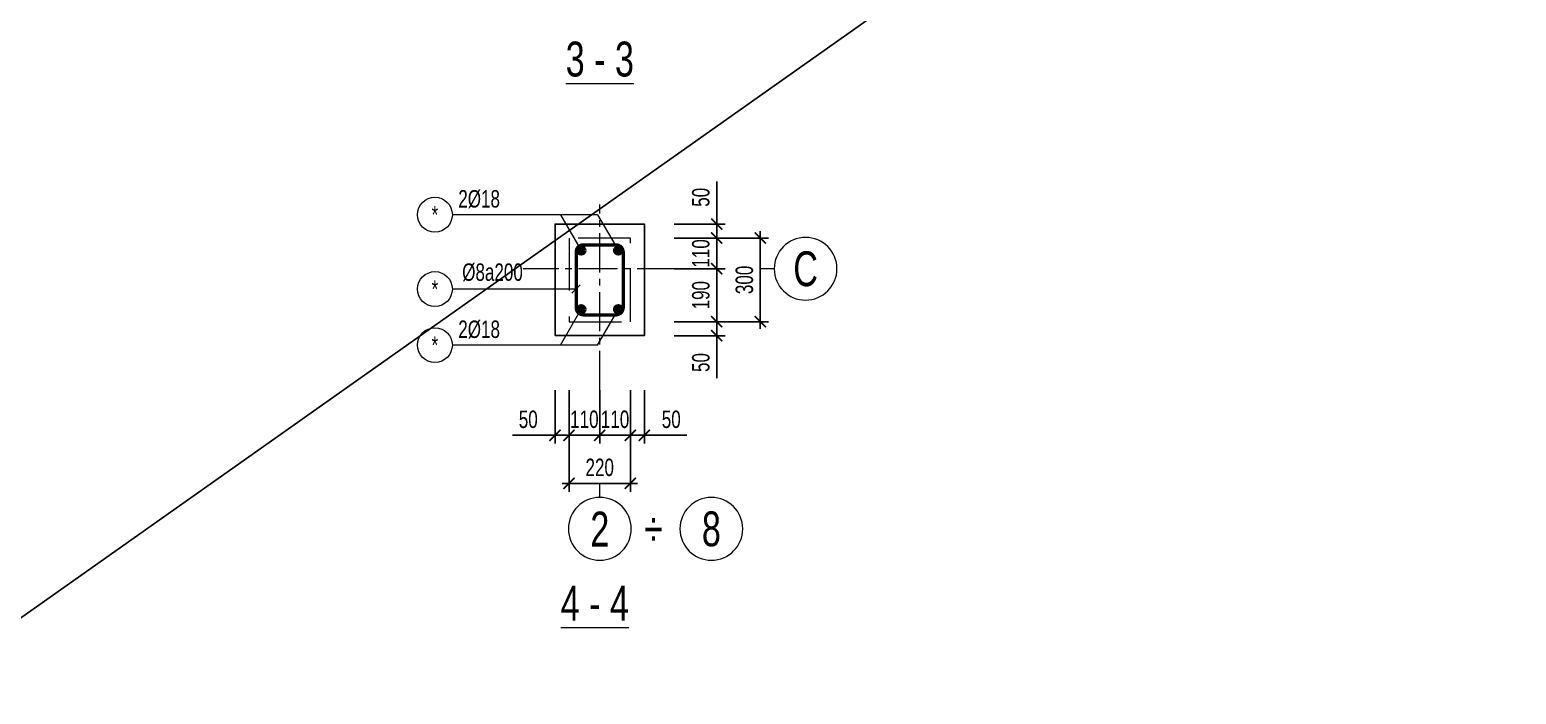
# Model space of a CAD drawing. Header units: millimetres. Extents: x 0 to 84100, y 0 to 59400.
# Drawn here: x 21322 to 42645, y 13872 to 23405 of the extents above; entities that cross this region are included whole.
import ezdxf
from ezdxf.enums import TextEntityAlignment as Align

# ---------------------------------------------------------------- set-up
doc = ezdxf.new("R2010")
doc.units = ezdxf.units.MM
doc.header["$LTSCALE"] = 750
doc.header["$MEASUREMENT"] = 0
doc.linetypes.add('CENTER2', pattern=[1.125, 0.75, -0.125, 0.125, -0.125])
doc.linetypes.add('HIDDEN', pattern=[0.375, 0.25, -0.125])
for name, color, linetype, lineweight in [('CDC_01.AXIS', 160, 'CENTER2', 13), ('CDC_02.DIM', 1, 'Continuous', 18), ('CDC_03.BORDER', 3, 'Continuous', 25), ('CDC_04.HIDDEN', 8, 'HIDDEN', 15), ('CDC_05.STEEL', 4, 'Continuous', 50), ('CDC_06.TEXT', 2, 'Continuous', 18), ('CDC_11.NOTE', 8, 'Continuous', 18), ('CDC_14.STEELNUM', 9, 'Continuous', 18), ('STEEL_NODE', 6, 'Continuous', 50)]:
    doc.layers.add(name, color=color, linetype=linetype, lineweight=lineweight)
doc.layers.add('KCS_Plotter', color=11, linetype='Continuous', plot=False)
doc.styles.add('KCS_SMTEXT', font='arial.ttf', dxfattribs={"width": 0.7})
doc.styles.add('SMTEXT', font='arial.ttf', dxfattribs={"width": 0.7})
doc.dimstyles.new('KCS_DIM100-25', dxfattribs={"dimscale": 100, "dimtxt": 2.5, "dimasz": 1.6, "dimexe": 1.2, "dimexo": 0, "dimgap": 1, "dimtad": 1, "dimdec": 0, "dimlfac": 0.25, "dimzin": 0, "dimdsep": 46, "dimtxsty": 'KCS_SMTEXT', "dimblk": 'ARCHTICK', "dimcen": 0, "dimdle": 1, "dimclrd": 256, "dimclre": 256, "dimclrt": 2, "dimadec": 0, "dimazin": 0, "dimtfac": 1, "dimtdec": 0, "dimtix": 1, "dimtmove": 2, "dimatfit": 3, "dimfxl": 1, "dimtolj": 1, "dimtzin": 0, "dimarcsym": 0})

# ---------------------------------------------------------------- blocks, each defined once
blk = doc.blocks.new('_ArchTick')
at = {"color": 0, "linetype": 'ByBlock', "const_width": 0.15}
blk.add_lwpolyline([(-0.5, -0.5), (0.5, 0.5)], dxfattribs=at)
blk = doc.blocks.new('*D52')
at = {"layer": 'CDC_02.DIM', "lineweight": -2, "transparency": 16777216}
for p, q in [((29058, 18235), (29058, 17467)), ((29498, 18235), (29498, 17467)), ((29058, 17587), (28898, 17587)), ((29058, 17587), (29498, 17587)), ((29498, 17587), (29658, 17587))]:
    blk.add_line(p, q, dxfattribs=at)
at = {"layer": 'DEFPOINTS', "color": 0, "transparency": 16777216}
for p in [(29058, 18235), (29498, 18235), (29498, 17587)]:
    blk.add_point(p, dxfattribs=at)
at = {"layer": 'CDC_02.DIM', "lineweight": -2, "transparency": 16777216, "xscale": 160, "yscale": 160, "zscale": 160}
blk.add_blockref('_ArchTick', (29058, 17587), dxfattribs=at)
at = {"layer": 'CDC_02.DIM', "lineweight": -2, "transparency": 16777216, "xscale": 160, "yscale": 160, "zscale": 160, "rotation": 180}
blk.add_blockref('_ArchTick', (29498, 17587), dxfattribs=at)
at = {"layer": 'CDC_02.DIM', "color": 2, "transparency": 16777216, "insert": (29278, 17815), "char_height": 250, "attachment_point": 5, "style": 'KCS_SMTEXT'}
blk.add_mtext('\\A1;110', dxfattribs=at)
blk = doc.blocks.new('*D53')
at = {"layer": 'CDC_02.DIM', "lineweight": -2, "transparency": 16777216}
for p, q in [((29498, 18235), (29498, 17467)), ((29938, 18235), (29938, 17467)), ((29498, 17587), (29338, 17587)), ((29498, 17587), (29938, 17587)), ((29938, 17587), (30098, 17587))]:
    blk.add_line(p, q, dxfattribs=at)
at = {"layer": 'DEFPOINTS', "color": 0, "transparency": 16777216}
for p in [(29498, 18235), (29938, 18235), (29938, 17587)]:
    blk.add_point(p, dxfattribs=at)
at = {"layer": 'CDC_02.DIM', "lineweight": -2, "transparency": 16777216, "xscale": 160, "yscale": 160, "zscale": 160}
blk.add_blockref('_ArchTick', (29498, 17587), dxfattribs=at)
at = {"layer": 'CDC_02.DIM', "lineweight": -2, "transparency": 16777216, "xscale": 160, "yscale": 160, "zscale": 160, "rotation": 180}
blk.add_blockref('_ArchTick', (29938, 17587), dxfattribs=at)
at = {"layer": 'CDC_02.DIM', "color": 2, "transparency": 16777216, "insert": (29718, 17815), "char_height": 250, "attachment_point": 5, "style": 'KCS_SMTEXT'}
blk.add_mtext('\\A1;110', dxfattribs=at)
blk = doc.blocks.new('*D54')
at = {"layer": 'CDC_02.DIM', "lineweight": -2, "transparency": 16777216}
for p, q in [((31176, 20416), (31176, 20576)), ((30566, 20416), (31296, 20416)), ((31176, 19976), (31176, 20416)), ((30566, 19976), (31296, 19976)), ((31176, 19976), (31176, 19816))]:
    blk.add_line(p, q, dxfattribs=at)
at = {"layer": 'DEFPOINTS', "color": 0, "transparency": 16777216}
for p in [(30566, 20416), (31176, 20416), (30566, 19976)]:
    blk.add_point(p, dxfattribs=at)
at = {"layer": 'CDC_02.DIM', "lineweight": -2, "transparency": 16777216, "xscale": 160, "yscale": 160, "zscale": 160}
for p, rotation in [((31176, 20416), 270), ((31176, 19976), 90)]:
    blk.add_blockref('_ArchTick', p, dxfattribs=dict(at, rotation=rotation))
at = {"layer": 'CDC_02.DIM', "color": 2, "transparency": 16777216, "insert": (30949, 20196), "char_height": 250, "attachment_point": 5, "rotation": 90, "style": 'KCS_SMTEXT'}
blk.add_mtext('\\A1;110', dxfattribs=at)
blk = doc.blocks.new('*D55')
at = {"layer": 'CDC_02.DIM', "lineweight": -2, "transparency": 16777216}
for p, q in [((29058, 18235), (29058, 16777)), ((29938, 18235), (29938, 16777)), ((28958, 16897), (30038, 16897))]:
    blk.add_line(p, q, dxfattribs=at)
at = {"layer": 'DEFPOINTS', "color": 0, "transparency": 16777216}
for p in [(29058, 18235), (29938, 18235), (29938, 16897)]:
    blk.add_point(p, dxfattribs=at)
at = {"layer": 'CDC_02.DIM', "lineweight": -2, "transparency": 16777216, "xscale": 160, "yscale": 160, "zscale": 160, "rotation": 180}
blk.add_blockref('_ArchTick', (29058, 16897), dxfattribs=at)
at = {"layer": 'CDC_02.DIM', "lineweight": -2, "transparency": 16777216, "xscale": 160, "yscale": 160, "zscale": 160}
blk.add_blockref('_ArchTick', (29938, 16897), dxfattribs=at)
at = {"layer": 'CDC_02.DIM', "color": 2, "transparency": 16777216, "insert": (29498, 17125), "char_height": 250, "attachment_point": 5, "style": 'KCS_SMTEXT'}
blk.add_mtext('\\A1;220', dxfattribs=at)
blk = doc.blocks.new('*D56')
at = {"layer": 'CDC_02.DIM', "lineweight": -2, "transparency": 16777216}
for p, q in [((31801, 20516), (31801, 19116)), ((30566, 20416), (31921, 20416)), ((30566, 19216), (31921, 19216))]:
    blk.add_line(p, q, dxfattribs=at)
at = {"layer": 'DEFPOINTS', "color": 0, "transparency": 16777216}
for p in [(30566, 20416), (30566, 19216), (31801, 19216)]:
    blk.add_point(p, dxfattribs=at)
at = {"layer": 'CDC_02.DIM', "lineweight": -2, "transparency": 16777216, "xscale": 160, "yscale": 160, "zscale": 160}
for p, rotation in [((31801, 20416), 90), ((31801, 19216), 270)]:
    blk.add_blockref('_ArchTick', p, dxfattribs=dict(at, rotation=rotation))
at = {"layer": 'CDC_02.DIM', "color": 2, "transparency": 16777216, "insert": (31574, 19816), "char_height": 250, "attachment_point": 5, "rotation": 90, "style": 'KCS_SMTEXT'}
blk.add_mtext('\\A1;300', dxfattribs=at)
blk = doc.blocks.new('*D57')
at = {"layer": 'CDC_02.DIM', "lineweight": -2, "transparency": 16777216}
for p, q in [((31176, 19116), (31176, 20076)), ((30566, 19976), (31296, 19976)), ((30566, 19216), (31296, 19216))]:
    blk.add_line(p, q, dxfattribs=at)
at = {"layer": 'DEFPOINTS', "color": 0, "transparency": 16777216}
for p in [(30566, 19976), (31176, 19976), (30566, 19216)]:
    blk.add_point(p, dxfattribs=at)
at = {"layer": 'CDC_02.DIM', "lineweight": -2, "transparency": 16777216, "xscale": 160, "yscale": 160, "zscale": 160}
for p, rotation in [((31176, 19976), 90), ((31176, 19216), 270)]:
    blk.add_blockref('_ArchTick', p, dxfattribs=dict(at, rotation=rotation))
at = {"layer": 'CDC_02.DIM', "color": 2, "transparency": 16777216, "insert": (30949, 19596), "char_height": 250, "attachment_point": 5, "rotation": 90, "style": 'KCS_SMTEXT'}
blk.add_mtext('\\A1;190', dxfattribs=at)
blk = doc.blocks.new('*D58')
at = {"layer": 'CDC_02.DIM', "lineweight": -2, "transparency": 16777216}
for p, q in [((29938, 18235), (29938, 17467)), ((30138, 18235), (30138, 17467)), ((29838, 17587), (30138, 17587)), ((30138, 17587), (30749, 17587))]:
    blk.add_line(p, q, dxfattribs=at)
at = {"layer": 'DEFPOINTS', "color": 0, "transparency": 16777216}
for p in [(29938, 18235), (30138, 18235), (30138, 17587)]:
    blk.add_point(p, dxfattribs=at)
at = {"layer": 'CDC_02.DIM', "lineweight": -2, "transparency": 16777216, "xscale": 160, "yscale": 160, "zscale": 160, "rotation": 180}
blk.add_blockref('_ArchTick', (29938, 17587), dxfattribs=at)
at = {"layer": 'CDC_02.DIM', "lineweight": -2, "transparency": 16777216, "xscale": 160, "yscale": 160, "zscale": 160}
blk.add_blockref('_ArchTick', (30138, 17587), dxfattribs=at)
at = {"layer": 'CDC_02.DIM', "color": 2, "transparency": 16777216, "insert": (30524, 17815), "char_height": 250, "attachment_point": 5, "style": 'KCS_SMTEXT'}
blk.add_mtext('\\A1;50', dxfattribs=at)
blk = doc.blocks.new('*D59')
at = {"layer": 'CDC_02.DIM', "lineweight": -2, "transparency": 16777216}
for p, q in [((28858, 18235), (28858, 17467)), ((29058, 18235), (29058, 17467)), ((28858, 17587), (28248, 17587)), ((29158, 17587), (28858, 17587))]:
    blk.add_line(p, q, dxfattribs=at)
at = {"layer": 'DEFPOINTS', "color": 0, "transparency": 16777216}
for p in [(28858, 18235), (29058, 18235), (28858, 17587)]:
    blk.add_point(p, dxfattribs=at)
at = {"layer": 'CDC_02.DIM', "lineweight": -2, "transparency": 16777216, "xscale": 160, "yscale": 160, "zscale": 160, "rotation": 180}
blk.add_blockref('_ArchTick', (28858, 17587), dxfattribs=at)
at = {"layer": 'CDC_02.DIM', "lineweight": -2, "transparency": 16777216, "xscale": 160, "yscale": 160, "zscale": 160}
blk.add_blockref('_ArchTick', (29058, 17587), dxfattribs=at)
at = {"layer": 'CDC_02.DIM', "color": 2, "transparency": 16777216, "insert": (28473, 17815), "char_height": 250, "attachment_point": 5, "style": 'KCS_SMTEXT'}
blk.add_mtext('\\A1;50', dxfattribs=at)
blk = doc.blocks.new('*D60')
at = {"layer": 'CDC_02.DIM', "lineweight": -2, "transparency": 16777216}
for p, q in [((31176, 20616), (31176, 21226)), ((30566, 20616), (31296, 20616)), ((31176, 20316), (31176, 20616)), ((30566, 20416), (31296, 20416))]:
    blk.add_line(p, q, dxfattribs=at)
at = {"layer": 'DEFPOINTS', "color": 0, "transparency": 16777216}
for p in [(30566, 20616), (31176, 20616), (30566, 20416)]:
    blk.add_point(p, dxfattribs=at)
at = {"layer": 'CDC_02.DIM', "lineweight": -2, "transparency": 16777216, "xscale": 160, "yscale": 160, "zscale": 160}
for p, rotation in [((31176, 20616), 90), ((31176, 20416), 270)]:
    blk.add_blockref('_ArchTick', p, dxfattribs=dict(at, rotation=rotation))
at = {"layer": 'CDC_02.DIM', "color": 2, "transparency": 16777216, "insert": (30949, 21001), "char_height": 250, "attachment_point": 5, "rotation": 90, "style": 'KCS_SMTEXT'}
blk.add_mtext('\\A1;50', dxfattribs=at)
blk = doc.blocks.new('*D61')
at = {"layer": 'CDC_02.DIM', "lineweight": -2, "transparency": 16777216}
for p, q in [((30566, 19216), (31296, 19216)), ((31176, 19316), (31176, 19016)), ((30566, 19016), (31296, 19016)), ((31176, 19016), (31176, 18406))]:
    blk.add_line(p, q, dxfattribs=at)
at = {"layer": 'DEFPOINTS', "color": 0, "transparency": 16777216}
for p in [(30566, 19216), (30566, 19016), (31176, 19016)]:
    blk.add_point(p, dxfattribs=at)
at = {"layer": 'CDC_02.DIM', "lineweight": -2, "transparency": 16777216, "xscale": 160, "yscale": 160, "zscale": 160}
for p, rotation in [((31176, 19216), 90), ((31176, 19016), 270)]:
    blk.add_blockref('_ArchTick', p, dxfattribs=dict(at, rotation=rotation))
at = {"layer": 'CDC_02.DIM', "color": 2, "transparency": 16777216, "insert": (30949, 18631), "char_height": 250, "attachment_point": 5, "rotation": 90, "style": 'KCS_SMTEXT'}
blk.add_mtext('\\A1;50', dxfattribs=at)

msp = doc.modelspace()

# ---------------------------------------------------------------- linework, layer by layer
at = {"layer": 'CDC_01.AXIS'}
for p, q in [((29498.5, 18235.4), (29498.5, 20896.1)), ((30598.5, 19976.1), (28398.5, 19976.1))]:
    msp.add_line(p, q, dxfattribs=at)
at = {"layer": 'CDC_02.DIM'}
msp.add_line((32001.2, 19976.1), (31801.2, 19976.1), dxfattribs=at)
at = {"layer": 'CDC_02.DIM', "color": 1}
msp.add_line((29498.5, 16695.1), (29498.5, 16897.3), dxfattribs=at)
at = {"layer": 'CDC_02.DIM'}
for centre, start, end in [((32451.2, 19976.1), 180.12732, 180), ((29499.5, 16245.1), 90.12732, 90), ((31099.5, 16245.1), 90.12732, 90)]:
    msp.add_arc(centre, 450, start, end, dxfattribs=at)
at = {"layer": 'CDC_03.BORDER'}
msp.add_lwpolyline([(28858.5, 19016.1), (30138.5, 19016.1), (30138.5, 20616.1), (28858.5, 20616.1)], close=True, dxfattribs=at)
at = {"layer": 'CDC_04.HIDDEN', "ltscale": 4}
msp.add_lwpolyline([(29058.5, 19216.1), (29938.5, 19216.1), (29938.5, 20416.1), (29058.5, 20416.1)], close=True, dxfattribs=at)
at = {"layer": 'CDC_05.STEEL'}
msp.add_lwpolyline([(29158.5, 20210.7), (29158.5, 19421.6, 0.4142136), (29263.9, 19316.1), (29733.1, 19316.1, 0.4142136), (29838.5, 19421.6), (29838.5, 20210.7, 0.4142136), (29733.1, 20316.1), (29263.9, 20316.1, 0.4142136)], format="xyb", close=True, dxfattribs=at)
at = {"layer": 'CDC_11.NOTE'}
for p, q in [((29468.3, 20751.7), (27384.1, 20751.7)), ((28934.9, 20751.7), (29231.8, 20237.6)), ((29468.3, 20751.7), (29765.2, 20237.6)), ((29158.5, 19684.5), (27384.1, 19684.5)), ((28934.9, 18880.5), (29231.8, 19394.7)), ((29468.3, 18880.5), (29765.2, 19394.7)), ((29468.3, 18880.5), (27384.1, 18880.5))]:
    msp.add_line(p, q, dxfattribs=at)
at = {"layer": 'CDC_11.NOTE', "color": 3}
msp.add_lwpolyline([(29217.8, 19743.9), (29099.2, 19625.2)], dxfattribs=at)
at = {"layer": 'CDC_14.STEELNUM'}
for centre in [(27134.1, 20751.7), (27134.1, 19684.5), (27134.1, 18880.5)]:
    msp.add_circle(centre, 250, dxfattribs=at)
at = {"layer": 'KCS_Plotter'}
msp.add_line((0, 0), (84100, 59400), dxfattribs=at)
at = {"layer": 'STEEL_NODE', "color": 1, "const_width": 52.7}
for points in [[(29237.3, 20263.3, 1), (29226.3, 20211.8, 1)], [(29770.7, 20263.3, 1), (29759.7, 20211.8, 1)], [(29237.3, 19369, -1), (29226.3, 19420.5, -1)], [(29770.7, 19369, -1), (29759.7, 19420.5, -1)]]:
    msp.add_lwpolyline(points, format="xyb", close=True, dxfattribs=at)
at = {"layer": 'STEEL_NODE', "color": 3}
for centre in [(29231.8, 20237.6), (29765.2, 20237.6), (29231.8, 19394.7), (29765.2, 19394.7)]:
    msp.add_circle(centre, 52.7, dxfattribs=at)

# ---------------------------------------------------------------- texts
at = {"layer": 'CDC_06.TEXT', "color": 4, "style": 'SMTEXT', "width": 0.7}
for s, p in [('%%U3 - 3', (29499.5, 22984.4)), ('C', (32451.2, 19976.1)), ('2', (29499.5, 16245.1)), ('8', (31099.5, 16245.1)), ('%%U4 - 4', (29427.7, 15177.9))]:
    msp.add_text(s, height=500, dxfattribs=at).set_placement(p, align=Align.MIDDLE)
at = {"layer": 'CDC_06.TEXT', "linetype": 'ByBlock', "style": 'SMTEXT', "width": 0.7}
for s, p in [('2%%C18', (27768.2, 20979.5)), ('%%C8a200', (27960.2, 19927.6)), ('2%%C18', (27768.2, 19108.3))]:
    msp.add_text(s, height=250, dxfattribs=at).set_placement(p, align=Align.MIDDLE_CENTER)
at = {"layer": 'CDC_06.TEXT', "color": 4, "style": 'SMTEXT', "width": 0.7}
msp.add_text('÷', height=500, dxfattribs=at).set_placement((30269.5, 16245.1), align=Align.MIDDLE_CENTER)
at = {"layer": 'CDC_14.STEELNUM', "color": 2, "linetype": 'ByBlock', "style": 'SMTEXT', "width": 0.7}
for p in [(27134.1, 20751.7), (27134.1, 19684.5), (27134.1, 18880.5)]:
    msp.add_text('*', height=250, dxfattribs=at).set_placement(p, align=Align.MIDDLE_CENTER)

# ---------------------------------------------------------------- dimensions: what is measured, and where the dimension line sits
at = {"layer": 'CDC_02.DIM'}
for base, p1, p2, angle, picture, middle in [((31176.5, 20616.1), (30566.1, 20416.1), (30566.1, 20616.1), 90, '*D60', (31176.5, 21001.2)), ((31176.5, 19016.1), (30566.1, 19216.1), (30566.1, 19016.1), 270, '*D61', (31176.5, 18631.1)), ((28858.5, 17586.9), (29058.5, 18235.4), (28858.5, 18235.4), 180, '*D59', (28473.5, 17586.9))]:
    dim = msp.add_linear_dim(base=base, p1=p1, p2=p2, angle=angle, dimstyle='KCS_DIM100-25', override={"dimtmove": 0}, dxfattribs=at)
    dim.commit()
    dim.dimension.update_dxf_attribs({"geometry": picture, "text_midpoint": middle, "dimtype": 160})
for base, p1, p2, picture, middle in [((31176.5, 20416.1), (30566.1, 19976.1), (30566.1, 20416.1), '*D54', (30948.8, 20196.1)), ((31801.2, 19216.1), (30566.1, 20416.1), (30566.1, 19216.1), '*D56', (31573.5, 19816.1)), ((31176.5, 19976.1), (30566.1, 19216.1), (30566.1, 19976.1), '*D57', (30948.8, 19596.1))]:
    dim = msp.add_linear_dim(base=base, p1=p1, p2=p2, angle=90, dimstyle='KCS_DIM100-25', dxfattribs=at)
    dim.commit()
    dim.dimension.update_dxf_attribs({"geometry": picture, "text_midpoint": middle})
for base, p1, p2, picture, middle in [((29498.5, 17586.9), (29058.5, 18235.4), (29498.5, 18235.4), '*D52', (29278.5, 17814.6)), ((29938.5, 16897.3), (29058.5, 18235.4), (29938.5, 18235.4), '*D55', (29498.5, 17125)), ((29938.5, 17586.9), (29498.5, 18235.4), (29938.5, 18235.4), '*D53', (29718.5, 17814.6))]:
    dim = msp.add_linear_dim(base=base, p1=p1, p2=p2, dimstyle='KCS_DIM100-25', dxfattribs=at)
    dim.commit()
    dim.dimension.update_dxf_attribs({"geometry": picture, "text_midpoint": middle})
dim = msp.add_linear_dim(base=(30138.5, 17586.9), p1=(29938.5, 18235.4), p2=(30138.5, 18235.4), dimstyle='KCS_DIM100-25', override={"dimtmove": 0}, dxfattribs=at)
dim.commit()
dim.dimension.update_dxf_attribs({"geometry": '*D58', "text_midpoint": (30523.5, 17586.9), "dimtype": 160})

doc.saveas('drawing.dxf')
